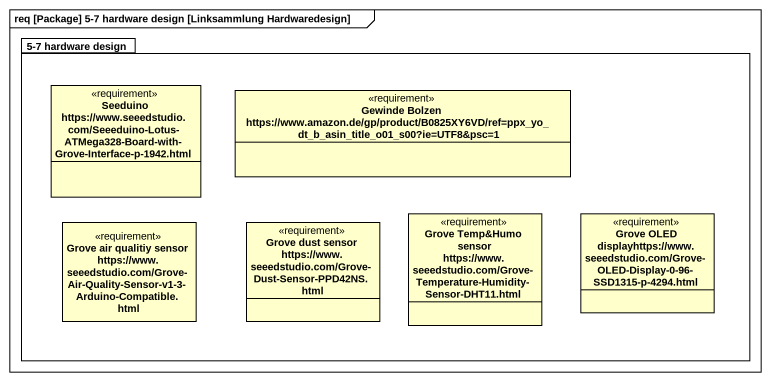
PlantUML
@startuml
mainframe req [Package] 5-7 hardware design [Linksammlung Hardwaredesign]
hide circle
hide empty members
package "5-7 hardware design" as p5_7_hardware_design {
  class "Seeduino https://www.seeedstudio.com/Seeeduino-Lotus-ATMega328-Board-with-Grove-Interface-p-1942.html" as Seeduino_https_www <<requirement>>
  class "Gewinde Bolzen https://www.amazon.de/gp/product/B0825XY6VD/ref=ppx_yo_dt_b_asin_title_o01_s00?ie=UTF8&psc=1" as Gewinde_Bolzen_https_www <<requirement>>
  class "Grove air qualitiy sensor https://www.seeedstudio.com/Grove-Air-Quality-Sensor-v1-3-Arduino-Compatible.html" as Grove_air_qualitiy_sensor <<requirement>>
  class "Grove dust sensor https://www.seeedstudio.com/Grove-Dust-Sensor-PPD42NS.html" as Grove_dust_sensor_https_www <<requirement>>
  class "Grove Temp&Humo sensor https://www.seeedstudio.com/Grove-Temperature-Humidity-Sensor-DHT11.html" as Grove_Temp_Humo_sensor <<requirement>>
  class "Grove OLED displayhttps://www.seeedstudio.com/Grove-OLED-Display-0-96-SSD1315-p-4294.html" as Grove_OLED_displayhttps_www <<requirement>>
}
@enduml
